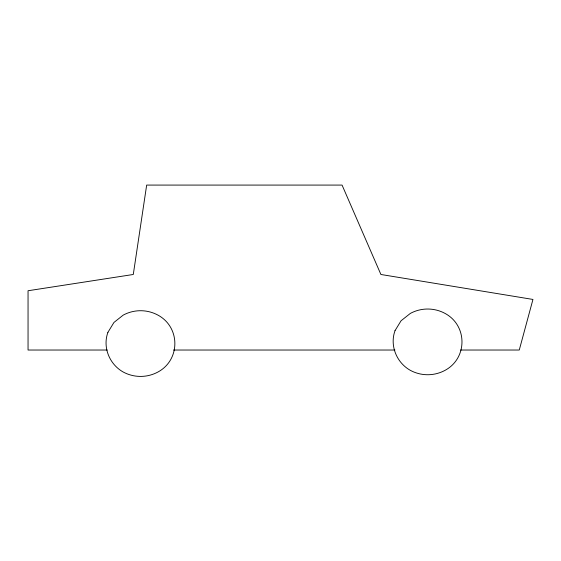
<?xml version="1.0" encoding="UTF-8"?>
<svg xmlns="http://www.w3.org/2000/svg" width="561" height="561" viewBox="0 0 561 561"><rect width="100%" height="100%" fill="white"/><g stroke="black" fill="none" stroke-linecap="round" stroke-linejoin="round"><path stroke-width="0.84" d="M107.193 350.029L28.05 350.029L28.05 290.745L133.287 274.483L146.666 185.081L342.063 185.081L380.905 274.483L532.95 299.441L519.262 350.029L460.588 350.029M173.538 350.029L394.916 350.029M107.915 332.329C102.446 347.294 109.472 364.32 123.196 372.013A36.493 36.493 0 0 0 157.957 372.013C180.488 359.874 180.488 327.259 157.957 315.121A36.493 36.493 0 0 0 123.196 315.121L113.953 322.449L107.915 332.329M395.028 330.646C389.565 345.604 396.585 362.63 410.315 370.33A36.493 36.493 0 0 0 445.076 370.33C467.608 358.184 467.608 325.576 445.076 313.431A36.493 36.493 0 0 0 410.315 313.431L401.066 320.766L395.028 330.646"/></g></svg>
